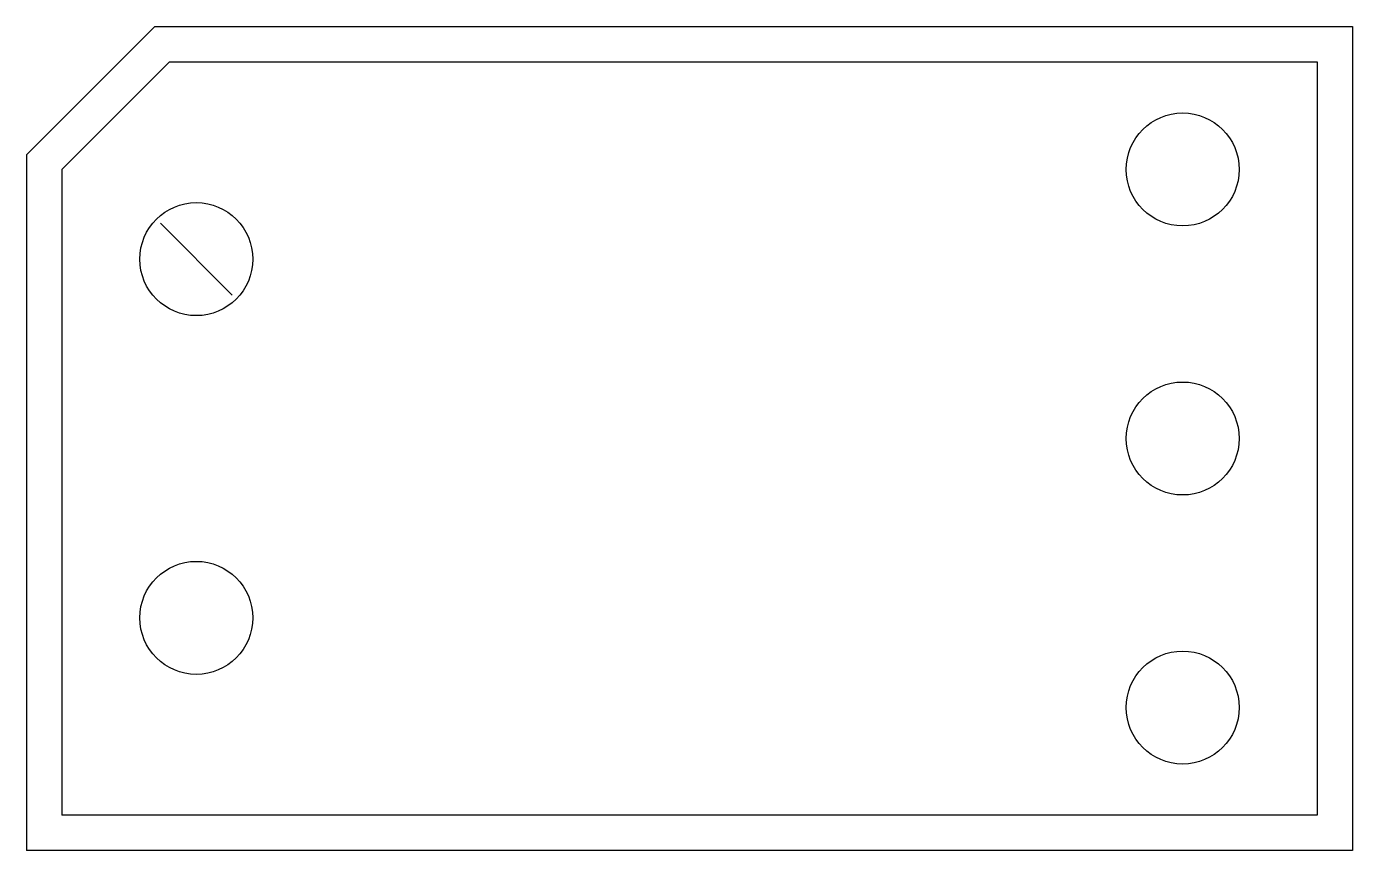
# Model space of a CAD drawing. Header units: millimetres. Extents: x -4.7 to 4.7, y -2.92 to 2.92.
import ezdxf

# ---------------------------------------------------------------- set-up
doc = ezdxf.new("R2010")
doc.units = ezdxf.units.MM
doc.linetypes.add('CENTERX2', pattern=[20.32, 12.7, -2.54, 2.54, -2.54])

msp = doc.modelspace()

# ---------------------------------------------------------------- linework, layer by layer
at = {"color": 7, "linetype": 'Continuous'}
for p, q in [((-4.695, 2.0086), (-3.7866, 2.917)), ((-3.7866, 2.917), (4.695, 2.917)), ((4.695, 2.917), (4.695, -2.917)), ((-4.445, 1.905), (-3.683, 2.667)), ((-3.683, 2.667), (4.445, 2.667)), ((4.445, 2.667), (4.445, -2.667)), ((-4.695, 2.0086), (-4.695, -2.917)), ((-4.445, 1.905), (-4.445, -2.667)), ((4.445, -2.667), (-4.445, -2.667)), ((4.695, -2.917), (-4.695, -2.917))]:
    msp.add_line(p, q, dxfattribs=at)
at = {"color": 7, "linetype": 'CENTERX2'}
msp.add_line((-3.2385, 1.016), (-3.7465, 1.524), dxfattribs=at)
at = {"color": 7, "linetype": 'Continuous'}
for centre in [(3.4925, 1.905), (-3.4925, 1.27), (3.4925, 0), (-3.4925, -1.27), (3.4925, -1.905)]:
    msp.add_circle(centre, 0.4, dxfattribs=at)

doc.saveas('drawing.dxf')
